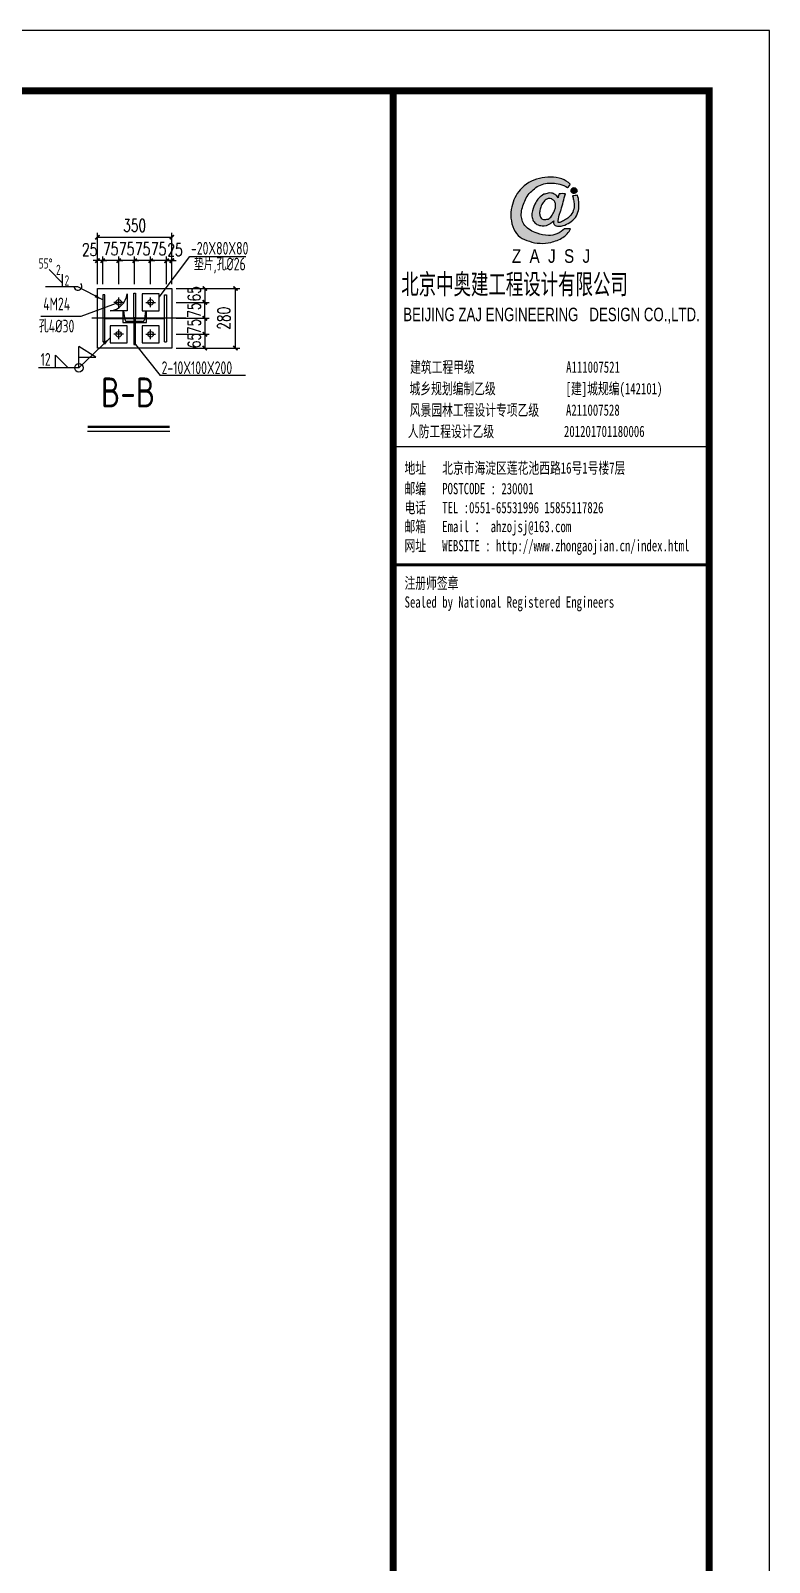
# Model space of a CAD drawing. Extents: x -89996 to 1006241, y -2176 to 440573.
# Drawn here: x 874381 to 891735, y 45826 to 81824 of the extents above; entities that cross this region are included whole.
import ezdxf
from ezdxf.enums import TextEntityAlignment as Align

# ---------------------------------------------------------------- set-up
doc = ezdxf.new("R2010")
doc.units = 0
doc.header["$LTSCALE"] = 1000
doc.header["$MEASUREMENT"] = 0
doc.linetypes.add('ACAD_ISO02W100', pattern=[15, 12, -3])
doc.linetypes.add('DOTE', pattern=[2.42, 2, -0.2, 0.02, -0.2])
for name, color, linetype in [('AXIS', 3, 'Continuous'), ('DOTE', 1, 'DOTE'), ('GZ', 50, 'Continuous'), ('HfText', 7, 'Continuous'), ('NUM', 7, 'Continuous'), ('PUB_TITLE', 4, 'Continuous'), ('PZ', 202, 'Continuous'), ('TEXT', 7, 'Continuous'), ('WELD', 7, 'Continuous'), ('图签', 3, 'Continuous'), ('引线', 3, 'Continuous'), ('虚线', 4, 'ACAD_ISO02W100')]:
    doc.layers.add(name, color=color, linetype=linetype)
doc.styles.add('_gyy_title_Arial', font='arial.ttf', dxfattribs={"width": 0.7})
doc.styles.add('_gyy_title_ST', font='', dxfattribs={"width": 0.8})
doc.styles.add('_TCH_DIM_T3', font='SIMPLEX', dxfattribs={"width": 0.705882, "bigfont": 'GBCBIG'})
doc.styles.add('HZ', font='txt.shx', dxfattribs={"width": 0.8, "bigfont": '000hztxt.shx'})
doc.styles.get("Standard").update_dxf_attribs({"font": 'gbenor.shx', "bigfont": 'gbcbig.shx'})
doc.styles.add('TSSD_Label', font='tssdeng.shx', dxfattribs={"width": 0.7, "bigfont": 'hztxt.shx'})
doc.styles.add('TSSD_Norm', font='tssdeng.shx', dxfattribs={"bigfont": 'hztxt.shx'})
doc.styles.get('_gyy_title_ST').set_extended_font_data('SimSun')
doc.dimstyles.new('TCH_100_5', dxfattribs={"dimtxt": 297.5, "dimasz": 100, "dimexe": 100, "dimexo": 100, "dimgap": 126.25, "dimtad": 1, "dimdec": 0, "dimlfac": 0.2, "dimzin": 0, "dimdsep": 46, "dimtxsty": '_TCH_DIM_T3', "dimblk": 'ARCHTICK', "dimcen": 0.09, "dimclrd": 126, "dimclre": 126, "dimclrt": 7, "dimazin": 2, "dimtfac": 1, "dimtdec": 0, "dimtix": 1, "dimtmove": 2, "dimatfit": 3, "dimfxl": 0, "dimtolj": 1, "dimtzin": 0, "dimarcsym": 0})
doc.dimstyles.new('TSSD_LEADER_STYLE_200.0', dxfattribs={"dimtxt": 0.18, "dimasz": 200, "dimexe": 0.18, "dimexo": 0.0625, "dimgap": 0.09, "dimtad": 0, "dimtih": 1, "dimtoh": 1, "dimdec": 4, "dimzin": 0, "dimdsep": 46, "dimtxsty": 'Standard', "dimcen": 0.09, "dimadec": 0, "dimazin": 0, "dimtfac": 1, "dimtdec": 4, "dimtofl": 0, "dimtmove": 0, "dimatfit": 3, "dimfxl": 0, "dimtolj": 1, "dimtzin": 0, "dimarcsym": 0})

# ---------------------------------------------------------------- blocks, each defined once
blk = doc.blocks.new('_WELD001')
at = {"linetype": 'ByBlock'}
h = blk.add_hatch(color=0, dxfattribs=at)
h.paths.add_polyline_path([(0.8, 0.5), (0, 1), (0, 0.5)], flags=16)
edge = h.paths.add_edge_path()
edge.add_line((0.8, 0.5), (0, 1))
edge.add_line((0, 0.5), (0.8, 0.5))
edge.add_line((0, 0), (0, 1))
at = {"color": 0, "linetype": 'ByBlock'}
for p, q in [((0, 0), (0, 1)), ((0.8, 0.5), (0, 1)), ((0, 0.5), (0.8, 0.5))]:
    blk.add_line(p, q, dxfattribs=at)
blk = doc.blocks.new('_WELD003')
at = {"color": 0, "linetype": 'ByBlock'}
blk.add_circle((0, 0), 0.5, dxfattribs=at)
blk = doc.blocks.new('_WELD004')
at = {"color": 0, "linetype": 'ByBlock'}
for p, q in [((0, 1), (1, 0)), ((0, 0), (0, 1))]:
    blk.add_line(p, q, dxfattribs=at)
blk = doc.blocks.new('_ArchTick')
at = {"color": 0, "linetype": 'ByBlock', "const_width": 0.4}
blk.add_lwpolyline([(-0.5, -0.5), (0.5, 0.5)], dxfattribs=at)
blk = doc.blocks.new('*D556')
at = {"layer": 'AXIS', "color": 126, "linetype": 'ByBlock', "lineweight": -2, "transparency": 16777216}
for p, q in [((876449, 76418), (876349, 76418)), ((876449, 75863), (876449, 76518)), ((876824, 76418), (876449, 76418)), ((876824, 75863), (876824, 76518)), ((876824, 76418), (876924, 76418))]:
    blk.add_line(p, q, dxfattribs=at)
at = {"layer": 'Defpoints', "color": 0, "linetype": 'ByBlock', "transparency": 16777216}
for p in [(876449, 76418), (876449, 75763), (876824, 75763)]:
    blk.add_point(p, dxfattribs=at)
at = {"layer": 'AXIS', "color": 126, "linetype": 'ByBlock', "lineweight": -2, "transparency": 16777216, "xscale": 100, "yscale": 100, "zscale": 100}
blk.add_blockref('_ArchTick', (876449, 76418), dxfattribs=at)
at = {"layer": 'AXIS', "color": 126, "linetype": 'ByBlock', "lineweight": -2, "transparency": 16777216, "xscale": 100, "yscale": 100, "zscale": 100, "rotation": 180}
blk.add_blockref('_ArchTick', (876824, 76418), dxfattribs=at)
at = {"layer": 'AXIS', "color": 7, "linetype": 'ByBlock', "transparency": 16777216, "insert": (876636, 76693), "char_height": 297.5, "attachment_point": 5, "style": '_TCH_DIM_T3'}
blk.add_mtext('\\A1;75', dxfattribs=at)
blk = doc.blocks.new('*D557')
at = {"layer": 'AXIS', "color": 126, "linetype": 'ByBlock', "lineweight": -2, "transparency": 16777216}
for p, q in [((875949, 75863), (875949, 77070)), ((877699, 75863), (877699, 77070)), ((875949, 76970), (877699, 76970))]:
    blk.add_line(p, q, dxfattribs=at)
at = {"layer": 'Defpoints', "color": 0, "linetype": 'ByBlock', "transparency": 16777216}
for p in [(877699, 76970), (875949, 75763), (877699, 75763)]:
    blk.add_point(p, dxfattribs=at)
at = {"layer": 'AXIS', "color": 126, "linetype": 'ByBlock', "lineweight": -2, "transparency": 16777216, "xscale": 100, "yscale": 100, "zscale": 100, "rotation": 180}
blk.add_blockref('_ArchTick', (875949, 76970), dxfattribs=at)
at = {"layer": 'AXIS', "color": 126, "linetype": 'ByBlock', "lineweight": -2, "transparency": 16777216, "xscale": 100, "yscale": 100, "zscale": 100}
blk.add_blockref('_ArchTick', (877699, 76970), dxfattribs=at)
at = {"layer": 'AXIS', "color": 7, "linetype": 'ByBlock', "transparency": 16777216, "insert": (876824, 77245), "char_height": 297.5, "attachment_point": 5, "style": '_TCH_DIM_T3'}
blk.add_mtext('\\A1;350', dxfattribs=at)
blk = doc.blocks.new('*D558')
at = {"layer": 'AXIS', "color": 126, "linetype": 'ByBlock', "lineweight": -2, "transparency": 16777216}
for p, q in [((875949, 76418), (875849, 76418)), ((875949, 75863), (875949, 76518)), ((876074, 76418), (875949, 76418)), ((876074, 75863), (876074, 76518)), ((876074, 76418), (876174, 76418))]:
    blk.add_line(p, q, dxfattribs=at)
at = {"layer": 'Defpoints', "color": 0, "linetype": 'ByBlock', "transparency": 16777216}
for p in [(875949, 76418), (875949, 75763), (876074, 75763)]:
    blk.add_point(p, dxfattribs=at)
at = {"layer": 'AXIS', "color": 126, "linetype": 'ByBlock', "lineweight": -2, "transparency": 16777216, "xscale": 100, "yscale": 100, "zscale": 100}
blk.add_blockref('_ArchTick', (875949, 76418), dxfattribs=at)
at = {"layer": 'AXIS', "color": 126, "linetype": 'ByBlock', "lineweight": -2, "transparency": 16777216, "xscale": 100, "yscale": 100, "zscale": 100, "rotation": 180}
blk.add_blockref('_ArchTick', (876074, 76418), dxfattribs=at)
at = {"layer": 'AXIS', "color": 7, "linetype": 'ByBlock', "transparency": 16777216, "insert": (875769, 76676), "char_height": 297.5, "attachment_point": 5, "style": '_TCH_DIM_T3'}
blk.add_mtext('\\A1;25', dxfattribs=at)
blk = doc.blocks.new('*D559')
at = {"layer": 'AXIS', "color": 126, "linetype": 'ByBlock', "lineweight": -2, "transparency": 16777216}
for p, q in [((877574, 76418), (877474, 76418)), ((877574, 75863), (877574, 76518)), ((877699, 76418), (877574, 76418)), ((877699, 75863), (877699, 76518)), ((877699, 76418), (877799, 76418))]:
    blk.add_line(p, q, dxfattribs=at)
at = {"layer": 'Defpoints', "color": 0, "linetype": 'ByBlock', "transparency": 16777216}
for p in [(877574, 76418), (877574, 75763), (877699, 75763)]:
    blk.add_point(p, dxfattribs=at)
at = {"layer": 'AXIS', "color": 126, "linetype": 'ByBlock', "lineweight": -2, "transparency": 16777216, "xscale": 100, "yscale": 100, "zscale": 100}
blk.add_blockref('_ArchTick', (877574, 76418), dxfattribs=at)
at = {"layer": 'AXIS', "color": 126, "linetype": 'ByBlock', "lineweight": -2, "transparency": 16777216, "xscale": 100, "yscale": 100, "zscale": 100, "rotation": 180}
blk.add_blockref('_ArchTick', (877699, 76418), dxfattribs=at)
at = {"layer": 'AXIS', "color": 7, "linetype": 'ByBlock', "transparency": 16777216, "insert": (877770, 76673), "char_height": 297.5, "attachment_point": 5, "style": '_TCH_DIM_T3'}
blk.add_mtext('\\A1;25', dxfattribs=at)
blk = doc.blocks.new('*D560')
at = {"layer": 'AXIS', "color": 126, "linetype": 'ByBlock', "lineweight": -2, "transparency": 16777216}
for p, q in [((876824, 76418), (876724, 76418)), ((876824, 75863), (876824, 76518)), ((877199, 76418), (876824, 76418)), ((877199, 75863), (877199, 76518)), ((877199, 76418), (877299, 76418))]:
    blk.add_line(p, q, dxfattribs=at)
at = {"layer": 'Defpoints', "color": 0, "linetype": 'ByBlock', "transparency": 16777216}
for p in [(876824, 76418), (876824, 75763), (877199, 75763)]:
    blk.add_point(p, dxfattribs=at)
at = {"layer": 'AXIS', "color": 126, "linetype": 'ByBlock', "lineweight": -2, "transparency": 16777216, "xscale": 100, "yscale": 100, "zscale": 100}
blk.add_blockref('_ArchTick', (876824, 76418), dxfattribs=at)
at = {"layer": 'AXIS', "color": 126, "linetype": 'ByBlock', "lineweight": -2, "transparency": 16777216, "xscale": 100, "yscale": 100, "zscale": 100, "rotation": 180}
blk.add_blockref('_ArchTick', (877199, 76418), dxfattribs=at)
at = {"layer": 'AXIS', "color": 7, "linetype": 'ByBlock', "transparency": 16777216, "insert": (877011, 76693), "char_height": 297.5, "attachment_point": 5, "style": '_TCH_DIM_T3'}
blk.add_mtext('\\A1;75', dxfattribs=at)
blk = doc.blocks.new('*D561')
at = {"layer": 'AXIS', "color": 126, "linetype": 'ByBlock', "lineweight": -2, "transparency": 16777216}
for p, q in [((876074, 76418), (875974, 76418)), ((876074, 75863), (876074, 76518)), ((876449, 76418), (876074, 76418)), ((876449, 75863), (876449, 76518)), ((876449, 76418), (876549, 76418))]:
    blk.add_line(p, q, dxfattribs=at)
at = {"layer": 'Defpoints', "color": 0, "linetype": 'ByBlock', "transparency": 16777216}
for p in [(876074, 76418), (876074, 75763), (876449, 75763)]:
    blk.add_point(p, dxfattribs=at)
at = {"layer": 'AXIS', "color": 126, "linetype": 'ByBlock', "lineweight": -2, "transparency": 16777216, "xscale": 100, "yscale": 100, "zscale": 100}
blk.add_blockref('_ArchTick', (876074, 76418), dxfattribs=at)
at = {"layer": 'AXIS', "color": 126, "linetype": 'ByBlock', "lineweight": -2, "transparency": 16777216, "xscale": 100, "yscale": 100, "zscale": 100, "rotation": 180}
blk.add_blockref('_ArchTick', (876449, 76418), dxfattribs=at)
at = {"layer": 'AXIS', "color": 7, "linetype": 'ByBlock', "transparency": 16777216, "insert": (876261, 76693), "char_height": 297.5, "attachment_point": 5, "style": '_TCH_DIM_T3'}
blk.add_mtext('\\A1;75', dxfattribs=at)
blk = doc.blocks.new('*D562')
at = {"layer": 'AXIS', "color": 126, "linetype": 'ByBlock', "lineweight": -2, "transparency": 16777216}
for p, q in [((877199, 76418), (877099, 76418)), ((877199, 75863), (877199, 76518)), ((877574, 76418), (877199, 76418)), ((877574, 75863), (877574, 76518)), ((877574, 76418), (877674, 76418))]:
    blk.add_line(p, q, dxfattribs=at)
at = {"layer": 'Defpoints', "color": 0, "linetype": 'ByBlock', "transparency": 16777216}
for p in [(877199, 76418), (877199, 75763), (877574, 75763)]:
    blk.add_point(p, dxfattribs=at)
at = {"layer": 'AXIS', "color": 126, "linetype": 'ByBlock', "lineweight": -2, "transparency": 16777216, "xscale": 100, "yscale": 100, "zscale": 100}
blk.add_blockref('_ArchTick', (877199, 76418), dxfattribs=at)
at = {"layer": 'AXIS', "color": 126, "linetype": 'ByBlock', "lineweight": -2, "transparency": 16777216, "xscale": 100, "yscale": 100, "zscale": 100, "rotation": 180}
blk.add_blockref('_ArchTick', (877574, 76418), dxfattribs=at)
at = {"layer": 'AXIS', "color": 7, "linetype": 'ByBlock', "transparency": 16777216, "insert": (877386, 76693), "char_height": 297.5, "attachment_point": 5, "style": '_TCH_DIM_T3'}
blk.add_mtext('\\A1;75', dxfattribs=at)
blk = doc.blocks.new('*D563')
at = {"layer": 'AXIS', "color": 126, "linetype": 'ByBlock', "lineweight": -2, "transparency": 16777216}
for p, q in [((877799, 74688), (878573, 74688)), ((878473, 74688), (878473, 74363)), ((877799, 74363), (878573, 74363))]:
    blk.add_line(p, q, dxfattribs=at)
at = {"layer": 'Defpoints', "color": 0, "linetype": 'ByBlock', "transparency": 16777216}
for p in [(877699, 74688), (877699, 74363), (878473, 74363)]:
    blk.add_point(p, dxfattribs=at)
at = {"layer": 'AXIS', "color": 126, "linetype": 'ByBlock', "lineweight": -2, "transparency": 16777216, "xscale": 100, "yscale": 100, "zscale": 100}
for p, rotation in [((878473, 74688), 90), ((878473, 74363), 270)]:
    blk.add_blockref('_ArchTick', p, dxfattribs=dict(at, rotation=rotation))
at = {"layer": 'AXIS', "color": 7, "linetype": 'ByBlock', "transparency": 16777216, "insert": (878223, 74540), "char_height": 297.5, "attachment_point": 5, "rotation": 90, "style": '_TCH_DIM_T3'}
blk.add_mtext('\\A1;65', dxfattribs=at)
blk = doc.blocks.new('*D564')
at = {"layer": 'AXIS', "color": 126, "linetype": 'ByBlock', "lineweight": -2, "transparency": 16777216}
for p, q in [((877799, 75438), (878573, 75438)), ((878473, 75063), (878473, 75438)), ((877799, 75063), (878573, 75063))]:
    blk.add_line(p, q, dxfattribs=at)
at = {"layer": 'Defpoints', "color": 0, "linetype": 'ByBlock', "transparency": 16777216}
for p in [(877699, 75438), (878473, 75438), (877699, 75063)]:
    blk.add_point(p, dxfattribs=at)
at = {"layer": 'AXIS', "color": 126, "linetype": 'ByBlock', "lineweight": -2, "transparency": 16777216, "xscale": 100, "yscale": 100, "zscale": 100}
for p, rotation in [((878473, 75438), 90), ((878473, 75063), 270)]:
    blk.add_blockref('_ArchTick', p, dxfattribs=dict(at, rotation=rotation))
at = {"layer": 'AXIS', "color": 7, "linetype": 'ByBlock', "transparency": 16777216, "insert": (878223, 75254), "char_height": 297.5, "attachment_point": 5, "rotation": 90, "style": '_TCH_DIM_T3'}
blk.add_mtext('\\A1;75', dxfattribs=at)
blk = doc.blocks.new('_WELD008')
at = {"color": 0, "linetype": 'ByBlock'}
for p, q in [((0, 0.3), (1.06, 1.36)), ((0, 0), (0, 1))]:
    blk.add_line(p, q, dxfattribs=at)
for tag, p in [('B', (0.29, 0.86)), ('C', (1.29, 1.42)), ('A', (-0.3, -0.01))]:
    blk.add_attdef(tag, text='', height=0.8, dxfattribs=at).set_placement(p, align=Align.CENTER)
blk = doc.blocks.new('*D565')
at = {"layer": 'AXIS', "color": 126, "linetype": 'ByBlock', "lineweight": -2, "transparency": 16777216}
for p, q in [((877799, 75763), (879292, 75763)), ((879192, 74363), (879192, 75763)), ((877799, 74363), (879292, 74363))]:
    blk.add_line(p, q, dxfattribs=at)
at = {"layer": 'Defpoints', "color": 0, "linetype": 'ByBlock', "transparency": 16777216}
for p in [(877699, 75763), (879192, 75763), (877699, 74363)]:
    blk.add_point(p, dxfattribs=at)
at = {"layer": 'AXIS', "color": 126, "linetype": 'ByBlock', "lineweight": -2, "transparency": 16777216, "xscale": 100, "yscale": 100, "zscale": 100}
for p, rotation in [((879192, 75763), 90), ((879192, 74363), 270)]:
    blk.add_blockref('_ArchTick', p, dxfattribs=dict(at, rotation=rotation))
at = {"layer": 'AXIS', "color": 7, "linetype": 'ByBlock', "transparency": 16777216, "insert": (878917, 75063), "char_height": 297.5, "attachment_point": 5, "rotation": 90, "style": '_TCH_DIM_T3'}
blk.add_mtext('\\A1;280', dxfattribs=at)
blk = doc.blocks.new('*D566')
at = {"layer": 'AXIS', "color": 126, "linetype": 'ByBlock', "lineweight": -2, "transparency": 16777216}
for p, q in [((877799, 75063), (878573, 75063)), ((878473, 75063), (878473, 74688)), ((877799, 74688), (878573, 74688))]:
    blk.add_line(p, q, dxfattribs=at)
at = {"layer": 'Defpoints', "color": 0, "linetype": 'ByBlock', "transparency": 16777216}
for p in [(877699, 75063), (877699, 74688), (878473, 74688)]:
    blk.add_point(p, dxfattribs=at)
at = {"layer": 'AXIS', "color": 126, "linetype": 'ByBlock', "lineweight": -2, "transparency": 16777216, "xscale": 100, "yscale": 100, "zscale": 100}
for p, rotation in [((878473, 75063), 90), ((878473, 74688), 270)]:
    blk.add_blockref('_ArchTick', p, dxfattribs=dict(at, rotation=rotation))
at = {"layer": 'AXIS', "color": 7, "linetype": 'ByBlock', "transparency": 16777216, "insert": (878223, 74871), "char_height": 297.5, "attachment_point": 5, "rotation": 90, "style": '_TCH_DIM_T3'}
blk.add_mtext('\\A1;75', dxfattribs=at)
blk = doc.blocks.new('*D567')
at = {"layer": 'AXIS', "color": 126, "linetype": 'ByBlock', "lineweight": -2, "transparency": 16777216}
for p, q in [((877799, 75763), (878573, 75763)), ((878473, 75763), (878473, 75438)), ((877799, 75438), (878573, 75438))]:
    blk.add_line(p, q, dxfattribs=at)
at = {"layer": 'Defpoints', "color": 0, "linetype": 'ByBlock', "transparency": 16777216}
for p in [(877699, 75763), (877699, 75438), (878473, 75438)]:
    blk.add_point(p, dxfattribs=at)
at = {"layer": 'AXIS', "color": 126, "linetype": 'ByBlock', "lineweight": -2, "transparency": 16777216, "xscale": 100, "yscale": 100, "zscale": 100}
for p, rotation in [((878473, 75763), 90), ((878473, 75438), 270)]:
    blk.add_blockref('_ArchTick', p, dxfattribs=dict(at, rotation=rotation))
at = {"layer": 'AXIS', "color": 7, "linetype": 'ByBlock', "transparency": 16777216, "insert": (878223, 75638), "char_height": 297.5, "attachment_point": 5, "rotation": 90, "style": '_TCH_DIM_T3'}
blk.add_mtext('\\A1;65', dxfattribs=at)
blk = doc.blocks.new('dd')
at = {"layer": '图签'}
h = blk.add_hatch(color=5, dxfattribs=at)
h.set_gradient(color1=(0, 0, 255), color2=(36, 36, 255), one_color=1, tint=0.57)
h.paths.add_polyline_path([(452, 1270, -0.093206), (531, 1562, -0.136321), (716, 1807, -0.161039), (988, 1948, -0.108591), (1307, 1935, -0.049497), (1479, 1861, 0.062627), (1539, 1932, 0.094388), (1351, 2056, 0.136326), (854, 2062, 0.161722), (430, 1810, 0.133661), (243, 1435, 0.158414), (286, 937, 0.22517), (632, 669, 0.138663), (1107, 646, 0.074676), (1375, 753, 0.125344), (1543, 944, 0.006312), (1413, 948, -0.090385), (1244, 833, -0.096745), (1053, 797, -0.073845), (803, 850, -0.140868), (530, 1020, -0.160753)])
h = blk.add_hatch(color=5, dxfattribs=at)
h.set_gradient(color1=(0, 0, 255), color2=(36, 36, 255), one_color=1, tint=0.57)
h.paths.add_polyline_path([(1306, 1289, 0.011169), (1334, 1370, 0.005807), (1431, 1724, 0.01105), (1292, 1724, 0.016796), (1267, 1634, 0.125943), (1203, 1704, 0.083806), (1120, 1739, 0.082879), (1047, 1739, -0.008503), (952, 1710, 0.060057), (844, 1628, 0.086078), (774, 1532, 0.099424), (705, 1347, 0.12153), (690, 1225, 0.102644), (719, 1122, 0.056648), (797, 1042, 0.092914), (913, 1013, 0.194578), (1098, 1064, -0.002562), (1175, 1122, 0.064354), (1167, 1068, 0.172385), (1207, 1017, 0.105458), (1300, 1002, 0.086567), (1454, 1046, 0.047674), (1592, 1136, 0.166359), (1692, 1274, 0.096748), (1728, 1431, 0.03151), (1728, 1548, 0.041815), (1700, 1691, 0.007654), (1588, 1673, -0.009919), (1610, 1585, -0.068269), (1624, 1482, -0.105336), (1605, 1352, -0.14652), (1528, 1223, -0.070486), (1434, 1151, -0.077937), (1341, 1103, -0.127098), (1272, 1084, -0.114215), (1267, 1129, -0.007609)])
h.paths.add_polyline_path([(865, 1245, -0.099994), (863, 1328, -0.050974), (888, 1427, -0.120527), (938, 1529, -0.043888), (1002, 1595, -0.08446), (1063, 1619, -0.147309), (1127, 1607, -0.037474), (1177, 1572, -0.06931), (1209, 1507, -0.067662), (1213, 1431, -0.02676), (1211, 1413, 0.017209), (1183, 1329, -0.048815), (1120, 1223, -0.139096), (1046, 1163, -0.097991), (944, 1153, -0.085394), (909, 1169, -0.149141)], flags=16)
h = blk.add_hatch(color=1, dxfattribs=at)
h.set_gradient(color1=(255, 0, 0), color2=(255, 0, 0), tint=0.57)
h.paths.add_polyline_path([(1557, 1818, 0.386553), (1564, 1757, 0.170676), (1604, 1736, 0.082224), (1657, 1743, 0.087509), (1686, 1766, 0.264235), (1694, 1804, 0.244333), (1636, 1850, 0.30271)])
blk.add_lwpolyline([(1539, 1932, 0.094388), (1351, 2056, 0.136326), (854, 2062, 0.161722), (430, 1810, 0.133661), (243, 1435, 0.158414), (286, 937, 0.22517), (632, 669, 0.138663), (1107, 646, 0.074676), (1375, 753, 0.125344), (1543, 944, 0.006312), (1413, 948, -0.090385), (1244, 833, -0.096745), (1053, 797, -0.073845), (803, 850, -0.140868), (530, 1020, -0.160753), (452, 1270, -0.093206), (531, 1562, -0.136321), (716, 1807, -0.161039), (988, 1948, -0.108591), (1307, 1935, -0.049497), (1479, 1861, 0.062627)], format="xyb", close=True, dxfattribs=at)
for points in [[(1431, 1724, 0.011041), (1292, 1724, 0.016796), (1267, 1634, 0.125943), (1203, 1704, 0.083806), (1120, 1739, 0.082879), (1047, 1739, -0.008503), (952, 1710, 0.060057), (844, 1628, 0.086078), (774, 1532, 0.099424), (705, 1347, 0.12153), (690, 1225, 0.102644), (719, 1122, 0.056648), (797, 1042, 0.092914), (913, 1013, 0.194578), (1098, 1064, -0.002562), (1175, 1122, 0.064354), (1167, 1068, 0.172385), (1207, 1017, 0.105458), (1300, 1002, 0.086567), (1454, 1046, 0.047674), (1592, 1136, 0.166359), (1692, 1274, 0.096748), (1728, 1431, 0.03151), (1728, 1548, 0.041815), (1700, 1691, 0.007654), (1588, 1673, -0.009919), (1610, 1585, -0.068269), (1624, 1482, -0.105336), (1605, 1352, -0.14652), (1528, 1223, -0.070486), (1434, 1151, -0.077937), (1341, 1103, -0.127098), (1272, 1084, -0.114215), (1267, 1129, -0.007609), (1306, 1289, 0.011169), (1334, 1370, 0.005782), (1430, 1722, 0.069025)], [(1694, 1804, 0.243958), (1636, 1850, 0.303117), (1557, 1818, 0.386553), (1564, 1757, 0.170676), (1604, 1736, 0.082224), (1657, 1743, 0.087509), (1686, 1766, 0.264235), (1694, 1804, -7.823139)], [(1213, 1431, 0.067662), (1209, 1507, 0.06931), (1177, 1572, 0.037474), (1127, 1607, 0.147309), (1063, 1619, 0.08446), (1002, 1595, 0.043888), (938, 1529, 0.120527), (888, 1427, 0.050974), (863, 1328, 0.099994), (865, 1245, 0.149141), (909, 1169, 0.085394), (944, 1153, 0.097991), (1046, 1163, 0.139096), (1120, 1223, 0.048815), (1183, 1329, -0.017209), (1211, 1413, 0.02676), (1213, 1431, 0.441273)]]:
    blk.add_lwpolyline(points, format="xyb", dxfattribs=at)
at = {"insert": (246, 492), "char_height": 300, "width": 8000, "attachment_point": 1, "style": 'HZ'}
blk.add_mtext('{\\fArial|b0|i0|c0|p32;Z  A  J  S  J}', dxfattribs=at)
blk = doc.blocks.new('A$C767023C3')
at = {"layer": 'PUB_TITLE'}
blk.add_line((-4949, -5573), (0, -5573), dxfattribs=at)
at = {"layer": 'PUB_TITLE', "const_width": 106}
blk.add_lwpolyline([(-4949, 0), (0, 0), (0, -40586), (-4949, -40586)], close=True, dxfattribs=at)
at = {"layer": 'PUB_TITLE', "const_width": 49.5}
blk.add_lwpolyline([(-4949, -7426), (0, -7426)], dxfattribs=at)
at = {"layer": '图签', "xscale": 0.70707067020202, "yscale": 0.70707067020202, "zscale": 0.70707067020202}
blk.add_blockref('dd', (-3263, -2831), dxfattribs=at)
at = {"color": 1, "insert": (-4822, -2862), "char_height": 359.1, "width": 9576, "attachment_point": 1, "style": 'HZ'}
blk.add_mtext('北京中奥建工程设计有限公司', dxfattribs=at)
at = {"layer": 'PUB_TITLE', "width": 0.7}
for s, height, style, p in [('BEIJING ZAJ ENGINEERING   DESIGN CO.,LTD.', 212.12, '_gyy_title_Arial', (-2469, -3610)), ('建筑工程甲级                 A111007521             ', 176.77, '_gyy_title_ST', (-2494, -4417)), ('城乡规划编制乙级             [建]城规编(142101)', 176.77, '_gyy_title_ST', (-2712, -4754)), ('风景园林工程设计专项乙级     A211007528           ', 176.77, '_gyy_title_ST', (-2582, -5090)), ('人防工程设计乙级             201201701180006', 176.77, '_gyy_title_ST', (-2865, -5424))]:
    blk.add_text(s, height=height, dxfattribs=dict(at, style=style)).set_placement(p, align=Align.CENTER)
at = {"layer": 'PUB_TITLE', "style": '_gyy_title_ST', "width": 0.7}
for s, height, p in [('地址   北京市海淀区莲花池西路16号1号楼7层', 176.77, (-4771, -5998)), ('邮编   POSTCODE : 230001', 176.77, (-4771, -6321)), ('电话   TEL :0551-65531996 15855117826', 176.77, (-4771, -6618)), ('邮箱   Email ： ahzojsj@163.com', 176.77, (-4771, -6915)), ('网址   WEBSITE : http://www.zhongaojian.cn/index.html', 176.77, (-4771, -7214)), ('注册师签章', 176.8, (-4771, -7801)), ('Sealed by National Registered Engineers', 176.77, (-4770, -8098))]:
    blk.add_text(s, height=height, dxfattribs=at).set_placement(p)

msp = doc.modelspace()

# ---------------------------------------------------------------- linework, layer by layer
at = {"layer": 'AXIS', "linetype": 'ByBlock'}
msp.add_line((878029.81, 75062.65), (875817.71, 75062.65), dxfattribs=at)
at = {"layer": 'DOTE'}
for p, q in [((876563.9, 75437.65), (876333.9, 75437.65)), ((876448.9, 75322.65), (876448.9, 75552.65)), ((877083.9, 75437.65), (877313.9, 75437.65)), ((877198.9, 75322.65), (877198.9, 75552.65)), ((876563.9, 74687.65), (876333.9, 74687.65)), ((876448.9, 74572.65), (876448.9, 74802.65)), ((877083.9, 74687.65), (877313.9, 74687.65)), ((877198.9, 74572.65), (877198.9, 74802.65))]:
    msp.add_line(p, q, dxfattribs=at)
at = {"layer": 'GZ'}
for p, q in [((876123.9, 75612.65), (876073.9, 75612.65)), ((876073.9, 75612.65), (876073.9, 74512.65)), ((876123.9, 74512.65), (876123.9, 75612.65)), ((877523.9, 75612.65), (877573.9, 75612.65)), ((877523.9, 74512.65), (877523.9, 75612.65)), ((877573.9, 75612.65), (877573.9, 74512.65)), ((876123.9, 75077.65), (877523.9, 75077.65)), ((877523.9, 75047.65), (876123.9, 75047.65)), ((876123.9, 74512.65), (876073.9, 74512.65)), ((877523.9, 74512.65), (877573.9, 74512.65))]:
    msp.add_line(p, q, dxfattribs=at)
msp.add_lwpolyline([(876648.9, 75637.65), (876648.9, 75237.65), (876248.9, 75237.65)], dxfattribs=at)
for points in [[(877398.9, 75237.65), (877398.9, 75637.65), (876998.9, 75637.65), (876998.9, 75237.65)], [(876248.9, 74887.65), (876248.9, 74487.65), (876648.9, 74487.65), (876648.9, 74887.65)], [(877398.9, 74487.65), (877398.9, 74887.65), (876998.9, 74887.65), (876998.9, 74487.65)]]:
    msp.add_lwpolyline(points, close=True, dxfattribs=at)
for centre in [(876448.9, 75437.65), (877198.9, 75437.65), (876448.9, 74687.65), (877198.9, 74687.65)]:
    msp.add_circle(centre, 65, dxfattribs=at)
msp.add_arc((876194.18, 75692.37), 458, 276.862015, 353.137985, dxfattribs=at)
at = {"layer": 'NUM', "const_width": 50, "elevation": 12}
msp.add_lwpolyline([(875719.95, 72511.45), (877648.87, 72511.45)], dxfattribs=at)
at = {"layer": 'NUM', "elevation": 12}
msp.add_lwpolyline([(875719.95, 72411.45), (877648.87, 72411.45)], dxfattribs=at)
at = {"layer": 'PUB_TITLE'}
msp.add_lwpolyline([(802635.37, 18823.61), (891735.37, 18823.61), (891735.37, 81823.61), (802635.37, 81823.61)], close=True, dxfattribs=at)
at = {"layer": 'PUB_TITLE', "const_width": 159.09}
msp.add_lwpolyline([(804933.35, 19530.68), (804933.35, 80409.47), (890321.23, 80409.47), (890321.23, 19530.68)], close=True, dxfattribs=at)
at = {"layer": 'PZ'}
for p, q in [((875948.9, 75762.65), (877698.9, 75762.65)), ((875948.9, 74362.65), (875948.9, 75762.65)), ((877698.9, 75762.65), (877698.9, 74362.65)), ((877698.9, 74362.65), (875948.9, 74362.65))]:
    msp.add_line(p, q, dxfattribs=at)
for points in [[(876805.74, 75077.65), (876805.74, 75652.65), (876842.06, 75652.65), (876842.06, 75077.65)], [(876805.74, 75047.65), (876805.74, 74447.65), (876842.06, 74447.65), (876842.06, 75047.65)]]:
    msp.add_lwpolyline(points, close=True, dxfattribs=at)
at = {"layer": 'WELD'}
for p, q in [((875488.24, 75801.83), (874731.75, 75801.83)), ((875515.5, 73896.93), (874564.19, 73896.93))]:
    msp.add_line(p, q, dxfattribs=at)
msp.add_arc((875491.63, 75817.75), 94.51, 189.698525, 40.421821, dxfattribs=at)
at = {"layer": '引线'}
for p, q in [((877398.9, 75562.65), (878117.76, 76514.02)), ((878117.76, 76514.02), (879437.57, 76514.02)), ((876448.9, 75437.65), (875559.4, 75108.33)), ((875559.4, 75108.33), (874622.29, 75108.33)), ((876842.06, 74447.65), (877419.94, 73716.73)), ((879426.4, 73716.73), (877419.94, 73716.73))]:
    msp.add_line(p, q, dxfattribs=at)
at = {"layer": '虚线'}
msp.add_lwpolyline([(876863.32, 74961.1), (877103.32, 74961.1), (877103.32, 75222.1), (877091.62, 75222.1, 0.22513565), (877070.35, 75177.85), (877052.72, 75026.6, -0.38531359), (877010.18, 74988.1), (876641.46, 74988.1, -0.38531359), (876598.92, 75026.6), (876581.3, 75177.85, 0.22513565), (876560.03, 75222.1), (876548.32, 75222.1), (876548.32, 74961.1)], format="xyb", close=True, dxfattribs=at)

# ---------------------------------------------------------------- block references
at = {"xscale": 1.5, "yscale": 1.5, "zscale": 1.5}
msp.add_blockref('A$C767023C3', (890321.23, 80409.47), dxfattribs=at)
at = {"layer": 'WELD'}
ref = msp.add_blockref('_WELD008', (875131.75, 75801.83), dxfattribs=dict(at, xscale=-300, yscale=300, zscale=300))
ref.add_attrib('2', '2', dxfattribs={"height": 240, "style": 'TSSD_Label', "width": 0.7}).set_placement((875031.75, 76201.83), align=Align.MIDDLE_CENTER)
ref.add_attrib('2', '2', dxfattribs={"height": 240, "style": 'TSSD_Label', "width": 0.7}).set_placement((875231.75, 75951.83), align=Align.MIDDLE_CENTER)
ref.add_attrib('55%%d', '55%%d', dxfattribs={"height": 240, "style": 'TSSD_Label', "width": 0.7}).set_placement((874731.75, 76351.83), align=Align.MIDDLE_CENTER)
for name, p, xscale, yscale, zscale in [('_WELD004', (874964.19, 73896.93), 300, 300, 300), ('_WELD001', (875515.5, 73896.93), 500, 500, 500), ('_WELD003', (875515.5, 73896.93), 200, 200, 200)]:
    msp.add_blockref(name, p, dxfattribs=dict(at, xscale=xscale, yscale=yscale, zscale=zscale))

# ---------------------------------------------------------------- texts
at = {"layer": 'HfText', "style": 'TSSD_Label', "width": 0.7}
msp.add_text('12', height=300, dxfattribs=at).set_placement((874614.19, 73946.93))
at = {"layer": 'NUM', "style": 'TSSD_Norm', "width": 0.8}
msp.add_text('B-B', height=700, dxfattribs=at).set_placement((876032.35, 72761.8, 12), align=Align.BOTTOM_LEFT)
at = {"layer": 'TEXT', "style": 'TSSD_Norm', "width": 0.7}
for s, p in [('-20X80X80', (878147.65, 76559.22)), ('垫片,孔%%c26', (878216.79, 76189.23)), ('4M24', (874676.99, 75250.37)), ('孔4%%c30', (874574.52, 74729.37)), ('2-10X100X200', (877457.07, 73751.4))]:
    msp.add_text(s, height=300, dxfattribs=at).set_placement(p)

# ---------------------------------------------------------------- dimensions: what is measured, and where the dimension line sits
at = {"layer": 'AXIS', "linetype": 'ByBlock'}
for base, p1, p2, angle, picture, middle in [((877698.9, 76969.72), (875948.9, 75762.65), (877698.9, 75762.65), 180, '*D557', (876823.9, 77244.72)), ((876073.9, 76418.29), (876448.9, 75762.65), (876073.9, 75762.65), 180, '*D561', (876261.4, 76693.29)), ((876448.9, 76418.29), (876823.9, 75762.65), (876448.9, 75762.65), 180, '*D556', (876636.4, 76693.29)), ((876823.9, 76418.29), (877198.9, 75762.65), (876823.9, 75762.65), 180, '*D560', (877011.4, 76693.29)), ((877198.9, 76418.29), (877573.9, 75762.65), (877198.9, 75762.65), 180, '*D562', (877386.4, 76693.29)), ((879192.15, 75762.65), (877698.9, 74362.65), (877698.9, 75762.65), 90, '*D565', (878917.15, 75062.65))]:
    dim = msp.add_linear_dim(base=base, p1=p1, p2=p2, angle=angle, dimstyle='TCH_100_5', dxfattribs=at)
    dim.commit()
    dim.dimension.update_dxf_attribs({"geometry": picture, "text_midpoint": middle})
for base, p1, p2, angle, picture, middle in [((875948.9, 76418.29), (876073.9, 75762.65), (875948.9, 75762.65), 180, '*D558', (875768.68, 76676.44)), ((877573.9, 76418.29), (877698.9, 75762.65), (877573.9, 75762.65), 180, '*D559', (877770.02, 76673.42)), ((878473.06, 75437.65), (877698.9, 75762.65), (877698.9, 75437.65), 270, '*D567', (878223.06, 75637.97)), ((878473.06, 75437.65), (877698.9, 75062.65), (877698.9, 75437.65), 90, '*D564', (878223.06, 75254.27)), ((878473.06, 74687.65), (877698.9, 75062.65), (877698.9, 74687.65), 270, '*D566', (878223.06, 74871.04)), ((878473.06, 74362.65), (877698.9, 74687.65), (877698.9, 74362.65), 90, '*D563', (878223.06, 74539.73))]:
    dim = msp.add_linear_dim(base=base, p1=p1, p2=p2, angle=angle, dimstyle='TCH_100_5', dxfattribs=at)
    dim.commit()
    dim.dimension.update_dxf_attribs({"geometry": picture, "text_midpoint": middle, "dimtype": 128})

# ---------------------------------------------------------------- leaders
at = {"layer": 'WELD'}
for points in [[(876073.9, 75493.43), (875488.24, 75801.83)], [(876248.9, 74603.78), (875515.5, 73896.93)]]:
    msp.add_leader(points, dimstyle='TSSD_LEADER_STYLE_200.0', dxfattribs=at)

doc.saveas('drawing.dxf')
